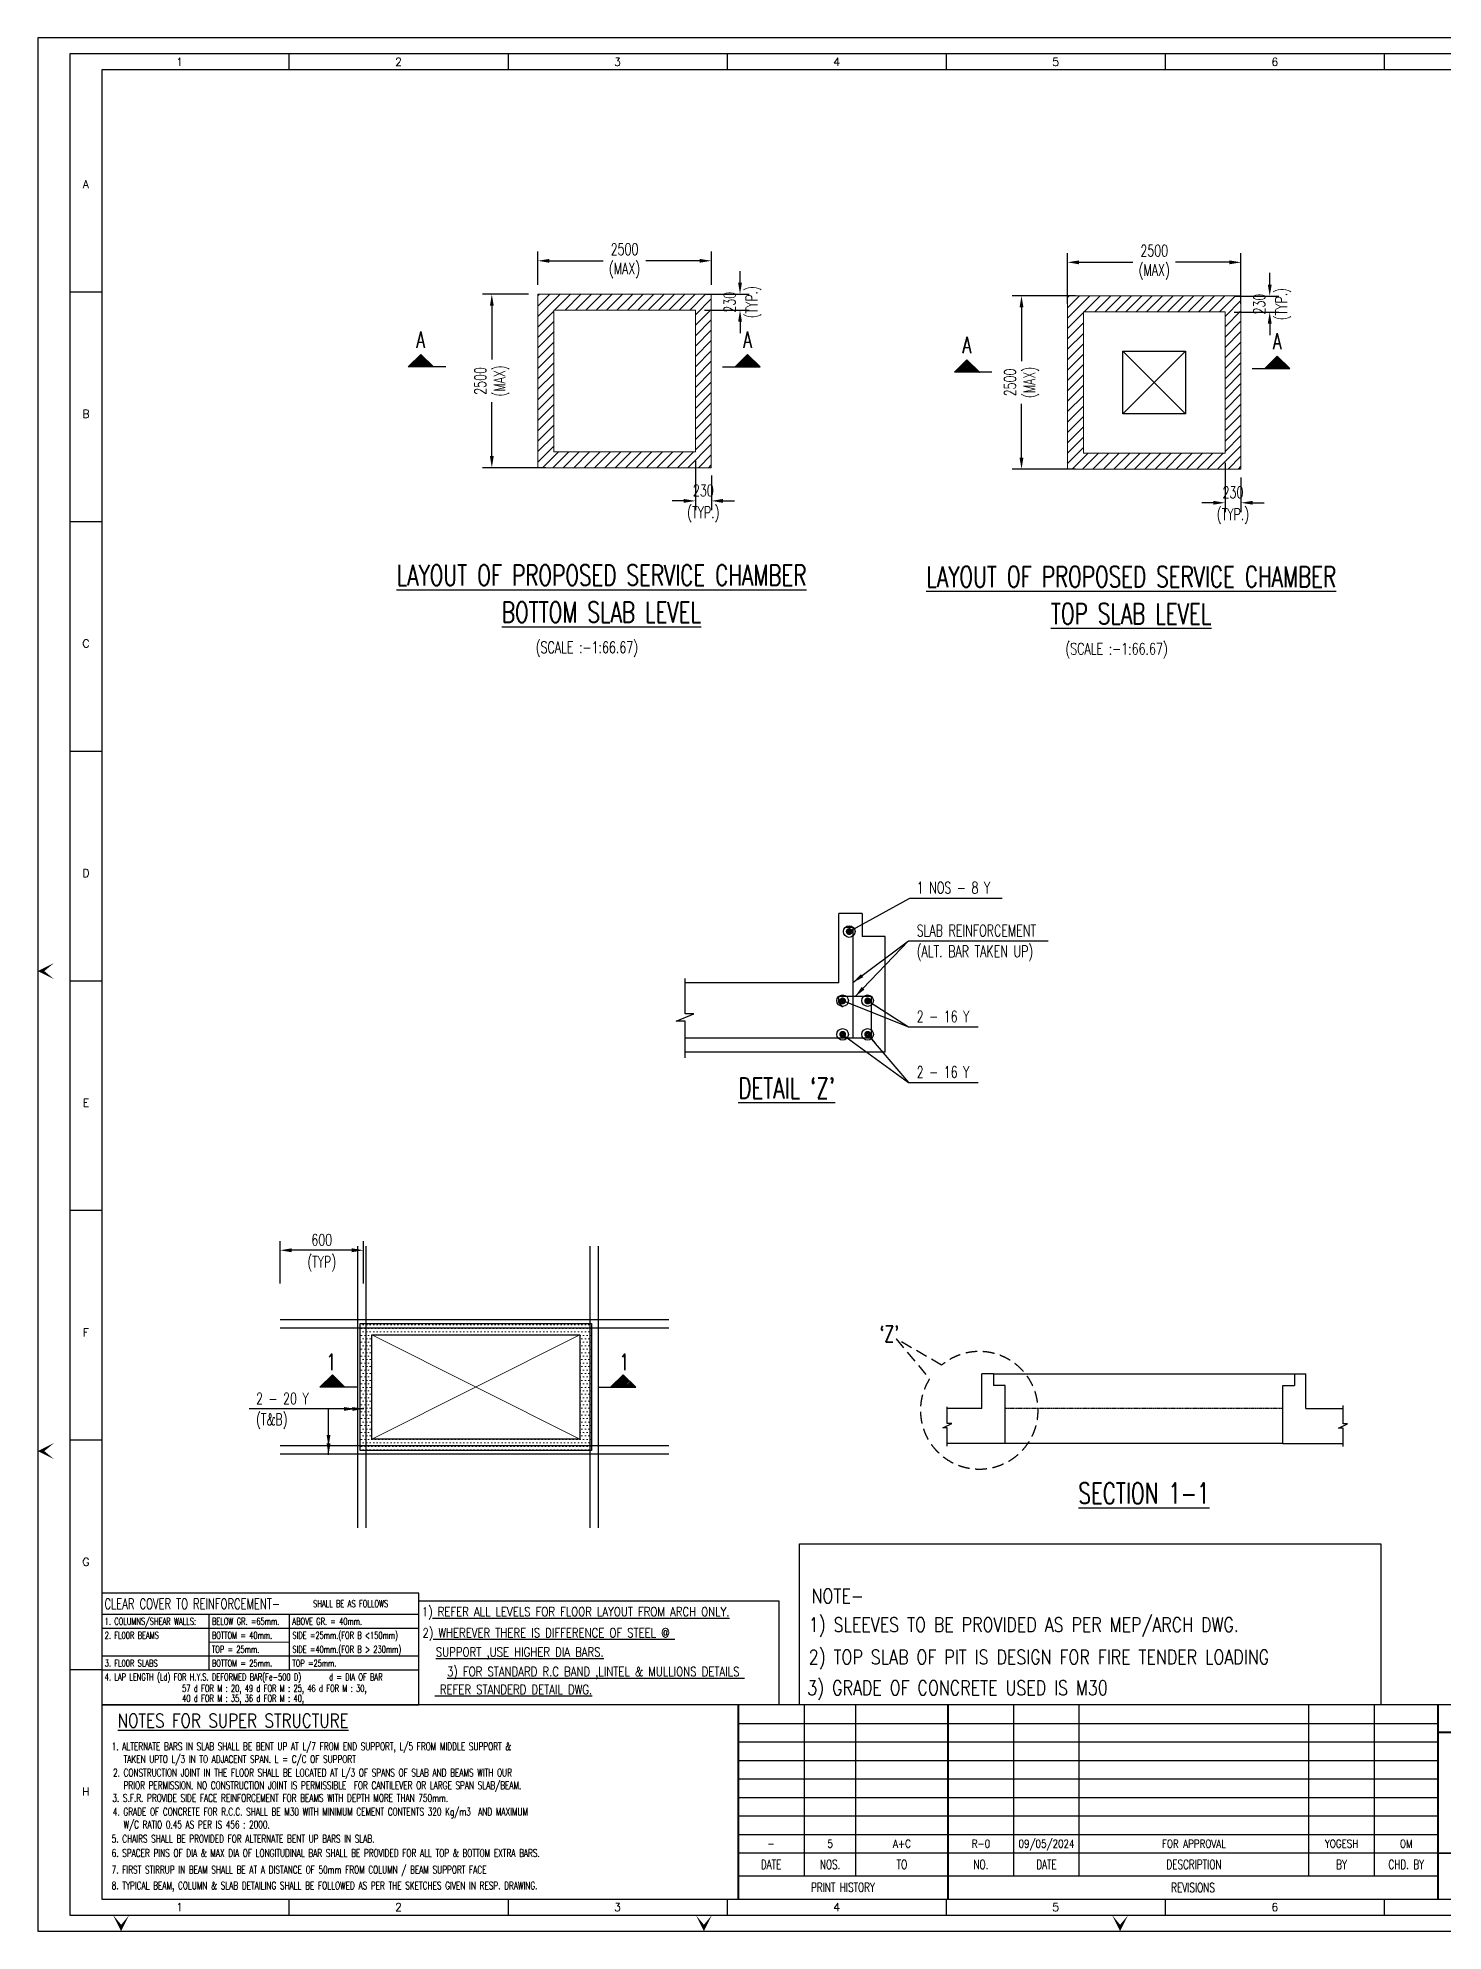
# Model space of a CAD drawing. Header units: millimetres. Extents: x 1549375 to 1746720, y -621670 to -557890.
# Drawn here: x 1646053 to 1676420, y -621670 to -580734 of the extents above; entities that cross this region are included whole.
import ezdxf
from ezdxf.enums import TextEntityAlignment as Align

# ---------------------------------------------------------------- set-up
doc = ezdxf.new("R2010")
doc.units = ezdxf.units.MM
doc.header["$MEASUREMENT"] = 0
doc.header["$PDMODE"] = 35
doc.linetypes.add('HIDDEN', pattern=[0.375, 0.25, -0.125])
for name, color, linetype in [('BEAM OUTTER', 4, 'Continuous'), ('FRAME TABLE', 5, 'Continuous'), ('PNA', 8, 'Continuous'), ('S-CLOUD', 7, 'Continuous'), ('S-CONCRET LINE', 4, 'Continuous'), ('S-DIM-1', 5, 'Continuous'), ('S-HATCH', 253, 'Continuous'), ('S-LINE CUT', 8, 'Continuous'), ('S-NOTES', 4, 'Continuous'), ('S-REINFORCEMENT', 6, 'Continuous'), ('S-SECTION MARK', 1, 'Continuous'), ('S-SLAB NO', 3, 'Continuous'), ('S-TEXT', 2, 'Continuous'), ('S-TEXT-1', 4, 'Continuous'), ('S-TITIL', 6, 'Continuous'), ('TEXT (SHEET)', 4, 'Continuous'), ('TITLE', 6, 'Continuous')]:
    doc.layers.add(name, color=color, linetype=linetype)
doc.layers.add('HATCH', color=8, linetype='Continuous', lineweight=5)
doc.layers.add('TEXT1', color=7, linetype='Continuous', lineweight=15)
doc.styles.add('ROMANS', font='simplex.shx', dxfattribs={"width": 0.7})
doc.dimstyles.new('dim100', dxfattribs={"dimtxt": 250, "dimasz": 250, "dimexe": 200, "dimexo": 200, "dimgap": 100, "dimtad": 1, "dimdec": 0, "dimzin": 0, "dimdsep": 46, "dimtxsty": 'ROMANS', "dimcen": 0, "dimclrd": 5, "dimclre": 5, "dimclrt": 4, "dimadec": 0, "dimazin": 0, "dimtfac": 1, "dimtdec": 0, "dimtix": 1, "dimtofl": 0, "dimtmove": 2, "dimatfit": 3, "dimfxl": 0, "dimtolj": 1, "dimtzin": 0, "dimlwd": -1, "dimlwe": -1, "dimarcsym": 0})
doc.dimstyles.new('dim20', dxfattribs={"dimtxt": 250, "dimasz": 250, "dimexe": 200, "dimexo": 200, "dimgap": 100, "dimtad": 1, "dimdec": 0, "dimlfac": 0.2, "dimzin": 0, "dimdsep": 46, "dimtxsty": 'ROMANS', "dimcen": 0, "dimclrd": 170, "dimclre": 170, "dimclrt": 4, "dimadec": 0, "dimazin": 0, "dimtfac": 1, "dimtdec": 0, "dimtix": 1, "dimtofl": 0, "dimtmove": 2, "dimatfit": 3, "dimfxl": 0, "dimtolj": 1, "dimtzin": 0, "dimlwd": -1, "dimlwe": -1, "dimarcsym": 0})
doc.dimstyles.new('dim25', dxfattribs={"dimtxt": 250, "dimasz": 250, "dimexe": 200, "dimexo": 200, "dimgap": 100, "dimtad": 1, "dimdec": 0, "dimlfac": 0.25, "dimzin": 0, "dimdsep": 46, "dimtxsty": 'ROMANS', "dimcen": 0, "dimclrd": 170, "dimclre": 170, "dimclrt": 4, "dimadec": 0, "dimazin": 0, "dimtfac": 1, "dimtdec": 0, "dimtix": 1, "dimtofl": 0, "dimtmove": 2, "dimatfit": 3, "dimfxl": 0, "dimtolj": 1, "dimtzin": 0, "dimlwd": -1, "dimlwe": -1, "dimarcsym": 0})
doc.dimstyles.new('dim66.67(1.5)', dxfattribs={"dimtxt": 250, "dimasz": 250, "dimexe": 200, "dimexo": 200, "dimgap": 100, "dimtad": 1, "dimdec": 0, "dimlfac": 0.666666, "dimzin": 0, "dimdsep": 46, "dimtxsty": 'ROMANS', "dimcen": 0, "dimclrd": 5, "dimclre": 5, "dimclrt": 4, "dimadec": 0, "dimazin": 0, "dimtfac": 1, "dimtdec": 0, "dimtix": 1, "dimtofl": 0, "dimtmove": 2, "dimatfit": 3, "dimfxl": 0, "dimtolj": 1, "dimtzin": 0, "dimlwd": -1, "dimlwe": -1, "dimarcsym": 0})

# ---------------------------------------------------------------- blocks, each defined once
blk = doc.blocks.new('FOLDER')
at = {"layer": 'PNA'}
for points in [[(-1250, 2500), (0, 0), (0, 1000)], [(1250, 2500), (0, 0), (0, 1000)]]:
    blk.add_solid(points, dxfattribs=at)
blk = doc.blocks.new('SHEET1')
at = {"color": 1}
for p, q in [((762042, -118391), (676135, -118391)), ((697174, -123292), (720414, -123292)), ((697174, -124054), (720337, -124054))]:
    blk.add_line(p, q, dxfattribs=at)
for p, q in [((699374, -124054), (699374, -118391)), ((701079, -124054), (701079, -118391)), ((706304, -124054), (706304, -118391)), ((708467, -124054), (708467, -118391)), ((716058, -124054), (716058, -118391)), ((718236, -124054), (718236, -118391))]:
    blk.add_line(p, q)
at = {"color": 5, "linetype": 'ByBlock', "lineweight": -2}
for p, q in [((697187, -119004), (720337, -119004)), ((697187, -119617), (720337, -119617)), ((697187, -120229), (720337, -120229)), ((697187, -120842), (720337, -120842)), ((697187, -121454), (720337, -121454)), ((697187, -122067), (720337, -122067)), ((697187, -122680), (720337, -122680))]:
    blk.add_line(p, q, dxfattribs=at)
at = {"flags": 128}
blk.add_lwpolyline([(674017, -125881), (763101, -125881), (763101, -63214), (674017, -63214)], close=True, dxfattribs=at)
at = {"color": 1, "const_width": 60.9}
for points in [[(697187, -124807), (697187, -118391)], [(704126, -124807), (704126, -118391)], [(720337, -124821), (720337, -118391)], [(720337, -119302), (737368, -119302)], [(720337, -123298), (737368, -123298)]]:
    blk.add_lwpolyline(points, dxfattribs=at)
at = {"layer": 'PNA'}
for p, q in [((682323, -63743), (682323, -64273)), ((689570, -63743), (689570, -64273)), ((696817, -63743), (696817, -64273)), ((704065, -63743), (704065, -64273)), ((711312, -63743), (711312, -64273)), ((718559, -63743), (718559, -64273)), ((675076, -71620), (676135, -71620)), ((675076, -79220), (676135, -79220)), ((675076, -86820), (676135, -86820)), ((675076, -94421), (676135, -94421)), ((675076, -102021), (676135, -102021)), ((675076, -109621), (676135, -109621)), ((675076, -117221), (676135, -117221)), ((682323, -124822), (682323, -125351)), ((689570, -124822), (689570, -125351)), ((696817, -124822), (696817, -125351)), ((704065, -124822), (704065, -125351)), ((711312, -124822), (711312, -125351)), ((718559, -124822), (718559, -125351))]:
    blk.add_line(p, q, dxfattribs=at)
at = {"layer": 'PNA', "color": 1}
for points in [[(675076, -125351), (762572, -125351), (762572, -63743), (675076, -63743)], [(676135, -124822), (762042, -124822), (762042, -64273), (676135, -64273)]]:
    blk.add_lwpolyline(points, close=True, dxfattribs=at)
at = {"layer": 'PNA', "xscale": 0.2118545526379952, "yscale": 0.2118545526379952, "zscale": 0.2118545526379952, "rotation": 270}
for p in [(674017, -94103), (674017, -109992)]:
    blk.add_blockref('FOLDER', p, dxfattribs=at)
at = {"layer": 'PNA', "xscale": 0.2118545530764889, "yscale": 0.2118545530764889, "zscale": 0.2118545530764889}
for p in [(676771, -125881), (696049, -125881), (709820, -125881)]:
    blk.add_blockref('FOLDER', p, dxfattribs=at)
at = {"layer": 'PNA', "style": 'ROMANS'}
for s, p in [('1', (678700, -64008)), ('2', (685947, -64008)), ('3', (693195, -64008)), ('4', (700442, -64008)), ('5', (707689, -64008)), ('6', (714936, -64008)), ('A', (675605, -68060)), ('B', (675605, -75660)), ('C', (675605, -83260)), ('D', (675605, -90861)), ('E', (675605, -98461)), ('F', (675605, -106061)), ('G', (675605, -113661)), ('H', (675605, -121262)), ('1', (678700, -125086)), ('2', (685947, -125086)), ('3', (693195, -125086)), ('4', (700442, -125086)), ('5', (707689, -125086)), ('6', (714936, -125086))]:
    blk.add_text(s, height=265, dxfattribs=at).set_placement(p, align=Align.MIDDLE)
at = {"layer": 'TEXT (SHEET)', "color": 4, "style": 'ROMANS', "width": 0.7}
for s, height, p in [('DATE', 304.7, (698274, -123673)), ('NOS.', 304.7, (700226, -123673)), ('TO', 304.7, (702602, -123673)), ('NO.', 304.7, (705215, -123673)), ('DATE', 304.7, (707386, -123673)), ('DESCRIPTION', 304.74, (712263, -123673)), ('BY', 304.7, (717147, -123673)), ('CHD. BY', 304.7, (719287, -123673)), ('PRINT HISTORY', 304.74, (700650, -124431)), ('REVISIONS', 304.7, (712231, -124438))]:
    blk.add_text(s, height=height, dxfattribs=at).set_placement(p, align=Align.MIDDLE_CENTER)
blk = doc.blocks.new('A$C382E6A02')
at = {"layer": 'FRAME TABLE'}
for p, q in [((13673, -926), (0, -926)), ((13673, -1526), (0, -1526)), ((13673, -1526), (0, -1526)), ((13673, -2726), (0, -2726)), ((13673, -3326), (0, -3326)), ((13673, -3326), (0, -3326))]:
    blk.add_line(p, q, dxfattribs=at)
at = {"layer": 'FRAME TABLE', "color": 7}
for p, q in [((4626, -3326), (4626, -926)), ((8100, -3326), (8100, -952))]:
    blk.add_line(p, q, dxfattribs=at)
at = {"layer": 'S-NOTES', "linetype": 'Continuous'}
blk.add_lwpolyline([(13673, 0), (0, 0), (0, -4826), (13673, -4826)], close=True, dxfattribs=at)
at = {"layer": 'TEXT1', "color": 5}
blk.add_line((8100, -2126), (4626, -2126), dxfattribs=at)
at = {"layer": 'S-TEXT', "style": 'ROMANS', "width": 0.7}
blk.add_text('CLEAR COVER TO REINFORCEMENT- ', height=450, dxfattribs=at).set_placement((109, -463), align=Align.MIDDLE_LEFT)
at = {"layer": 'S-TEXT-1', "style": 'ROMANS', "width": 0.7}
for s, p in [('SHALL BE AS FOLLOWS', (9112, -463)), ('1. COLUMNS/SHEAR WALLS:', (120, -1226)), ('BELOW GR. =65mm.', (4746, -1226)), ('ABOVE GR. = 40mm.', (8220, -1226)), ('SIDE =25mm.(FOR B <150mm)', (8220, -1826)), ('2. FL00R BEAMS', (120, -1826)), ('TOP = 25mm.', (4746, -2426)), ('BOTTOM = 40mm.', (4746, -1826)), ('SIDE =40mm.(FOR B > 230mm)', (8220, -2426)), ('3. FL00R SLABS', (120, -3026)), ('BOTTOM = 25mm.', (4746, -3026)), ('TOP =25mm.', (8220, -3026)), ('4. LAP LENGTH (Ld) FOR H.Y.S. DEFORMED BAR(Fe-500 D)   d = DIA OF BAR', (120, -3626)), ('57 d FOR M : 20, 49 d FOR M : 25, 46 d FOR M : 30,', (3462, -4117)), ('40 d FOR M : 35, 36 d FOR M : 40,', (3462, -4540))]:
    blk.add_text(s, height=300, dxfattribs=at).set_placement(p, align=Align.MIDDLE_LEFT)
blk = doc.blocks.new('*D94')
at = {"layer": 'Defpoints', "color": 0, "lineweight": 18}
for p in [(1651287, -606948), (1651287, -607865), (1653087, -607865)]:
    blk.add_point(p, dxfattribs=at)
at = {"layer": 'S-DIM-1', "color": 5, "ltscale": 2000}
for p, q in [((1651287, -607665), (1651287, -606748)), ((1652837, -606948), (1651537, -606948)), ((1653087, -607665), (1653087, -606748))]:
    blk.add_line(p, q, dxfattribs=at)
at = {"layer": 'S-DIM-1', "color": 5, "lineweight": 18}
for points in [[(1651537, -606906), (1651537, -606990), (1651287, -606948)], [(1652837, -606990), (1652837, -606906), (1653087, -606948)]]:
    blk.add_solid(points, dxfattribs=at)
at = {"layer": 'S-DIM-1', "color": 4, "lineweight": -2, "char_height": 250, "attachment_point": 5, "style": 'ROMANS'}
for s, insert in [('\\A1;600', (1652187, -606723)), ('(TYP)', (1652187, -607239))]:
    blk.add_mtext(s, dxfattribs=dict(at, insert=insert))
blk = doc.blocks.new('*D97')
at = {"layer": 'Defpoints', "color": 0, "lineweight": 18}
for p in [(1660261, -589682), (1660606, -589997), (1660606, -590746)]:
    blk.add_point(p, dxfattribs=at)
at = {"layer": 'S-DIM-1', "color": 5}
for p, q in [((1660261, -589882), (1660261, -590946)), ((1660606, -590197), (1660606, -590946)), ((1660011, -590746), (1659761, -590746)), ((1660856, -590746), (1661106, -590746))]:
    blk.add_line(p, q, dxfattribs=at)
at = {"layer": 'S-DIM-1', "color": 5, "lineweight": 18}
for points in [[(1660011, -590787), (1660011, -590704), (1660261, -590746)], [(1660856, -590704), (1660856, -590787), (1660606, -590746)]]:
    blk.add_solid(points, dxfattribs=at)
at = {"layer": 'S-DIM-1', "color": 4, "lineweight": 18, "char_height": 250, "attachment_point": 5, "style": 'ROMANS'}
for s, insert in [('\\A1;{230', (1660433, -590521)), ('(TYP.)}', (1660433, -591036))]:
    blk.add_mtext(s, dxfattribs=dict(at, insert=insert))
blk = doc.blocks.new('*D100')
at = {"layer": 'Defpoints', "color": 0, "lineweight": 18}
for p in [(1660606, -585554), (1656856, -586277), (1660606, -586277)]:
    blk.add_point(p, dxfattribs=at)
at = {"layer": 'S-DIM-1', "color": 5}
for p, q in [((1656856, -586077), (1656856, -585354)), ((1660606, -586077), (1660606, -585354)), ((1657106, -585554), (1658268, -585554)), ((1660356, -585554), (1659193, -585554))]:
    blk.add_line(p, q, dxfattribs=at)
at = {"layer": 'S-DIM-1', "color": 5, "lineweight": 18}
for points in [[(1657106, -585513), (1657106, -585596), (1656856, -585554)], [(1660356, -585596), (1660356, -585513), (1660606, -585554)]]:
    blk.add_solid(points, dxfattribs=at)
at = {"layer": 'S-DIM-1', "color": 4, "lineweight": 18, "insert": (1658730, -585554), "char_height": 250, "attachment_point": 5, "style": 'ROMANS'}
blk.add_mtext('\\A1;2500\\P(MAX)', dxfattribs=at)
blk = doc.blocks.new('*D101')
at = {"layer": 'Defpoints', "color": 0, "lineweight": 18}
for p in [(1656856, -586277), (1655862, -590027), (1657230, -590027)]:
    blk.add_point(p, dxfattribs=at)
at = {"layer": 'S-DIM-1', "color": 5}
for p, q in [((1656656, -586277), (1655662, -586277)), ((1655862, -586527), (1655862, -587690)), ((1655862, -589777), (1655862, -588614)), ((1657030, -590027), (1655662, -590027))]:
    blk.add_line(p, q, dxfattribs=at)
at = {"layer": 'S-DIM-1', "color": 5, "lineweight": 18}
for points in [[(1655904, -586527), (1655821, -586527), (1655862, -586277)], [(1655821, -589777), (1655904, -589777), (1655862, -590027)]]:
    blk.add_solid(points, dxfattribs=at)
at = {"layer": 'S-DIM-1', "color": 4, "lineweight": 18, "insert": (1655862, -588152), "char_height": 250, "attachment_point": 5, "rotation": 90, "style": 'ROMANS'}
blk.add_mtext('\\A1;2500\\P(MAX)', dxfattribs=at)
blk = doc.blocks.new('*D121')
at = {"layer": 'Defpoints', "color": 0, "lineweight": 18}
for p in [(1672052, -585587), (1668302, -586685), (1672052, -586685)]:
    blk.add_point(p, dxfattribs=at)
at = {"layer": 'S-DIM-1', "color": 5}
for p, q in [((1668302, -586485), (1668302, -585387)), ((1668552, -585587), (1669714, -585587)), ((1671802, -585587), (1670639, -585587)), ((1672052, -586485), (1672052, -585387))]:
    blk.add_line(p, q, dxfattribs=at)
at = {"layer": 'S-DIM-1', "color": 5, "lineweight": 18}
for points in [[(1668552, -585546), (1668552, -585629), (1668302, -585587)], [(1671802, -585629), (1671802, -585546), (1672052, -585587)]]:
    blk.add_solid(points, dxfattribs=at)
at = {"layer": 'S-DIM-1', "color": 4, "lineweight": 18, "insert": (1670177, -585587), "char_height": 250, "attachment_point": 5, "style": 'ROMANS'}
blk.add_mtext('\\A1;2500\\P(MAX)', dxfattribs=at)
blk = doc.blocks.new('*D122')
at = {"layer": 'Defpoints', "color": 0, "lineweight": 18}
for p in [(1668677, -586310), (1667309, -590060), (1668677, -590060)]:
    blk.add_point(p, dxfattribs=at)
at = {"layer": 'S-DIM-1', "color": 5}
for p, q in [((1668477, -586310), (1667109, -586310)), ((1667309, -586560), (1667309, -587722)), ((1667309, -589810), (1667309, -588648)), ((1668477, -590060), (1667109, -590060))]:
    blk.add_line(p, q, dxfattribs=at)
at = {"layer": 'S-DIM-1', "color": 5, "lineweight": 18}
for points in [[(1667351, -586560), (1667267, -586560), (1667309, -586310)], [(1667267, -589810), (1667351, -589810), (1667309, -590060)]]:
    blk.add_solid(points, dxfattribs=at)
at = {"layer": 'S-DIM-1', "color": 4, "lineweight": 18, "insert": (1667309, -588185), "char_height": 250, "attachment_point": 5, "rotation": 90, "style": 'ROMANS'}
blk.add_mtext('\\A1;2500\\P(MAX)', dxfattribs=at)
blk = doc.blocks.new('*D157')
at = {"layer": 'Defpoints', "color": 0, "lineweight": 18}
for p in [(1660260, -586277), (1661226, -586277), (1660260, -586622)]:
    blk.add_point(p, dxfattribs=at)
at = {"layer": 'S-DIM-1', "color": 5}
for p, q in [((1661226, -586027), (1661226, -585777)), ((1660460, -586277), (1661426, -586277)), ((1660460, -586622), (1661426, -586622)), ((1661226, -586872), (1661226, -587122))]:
    blk.add_line(p, q, dxfattribs=at)
at = {"layer": 'S-DIM-1', "color": 5, "lineweight": 18}
for points in [[(1661185, -586027), (1661268, -586027), (1661226, -586277)], [(1661268, -586872), (1661185, -586872), (1661226, -586622)]]:
    blk.add_solid(points, dxfattribs=at)
at = {"layer": 'S-DIM-1', "color": 4, "lineweight": 18, "char_height": 250, "attachment_point": 5, "rotation": 90, "style": 'ROMANS'}
for s, insert in [('(TYP.)}', (1661517, -586450)), ('\\A1;{230', (1661002, -586450))]:
    blk.add_mtext(s, dxfattribs=dict(at, insert=insert))
blk = doc.blocks.new('*D158')
at = {"layer": 'Defpoints', "color": 0, "lineweight": 18}
for p in [(1671707, -589722), (1672052, -590037), (1672052, -590786)]:
    blk.add_point(p, dxfattribs=at)
at = {"layer": 'S-DIM-1', "color": 5}
for p, q in [((1671707, -589922), (1671707, -590986)), ((1672052, -590237), (1672052, -590986)), ((1671457, -590786), (1671207, -590786)), ((1672302, -590786), (1672552, -590786))]:
    blk.add_line(p, q, dxfattribs=at)
at = {"layer": 'S-DIM-1', "color": 5, "lineweight": 18}
for points in [[(1671457, -590827), (1671457, -590744), (1671707, -590786)], [(1672302, -590744), (1672302, -590827), (1672052, -590786)]]:
    blk.add_solid(points, dxfattribs=at)
at = {"layer": 'S-DIM-1', "color": 4, "lineweight": 18, "char_height": 250, "attachment_point": 5, "style": 'ROMANS'}
for s, insert in [('\\A1;{230', (1671879, -590561)), ('(TYP.)}', (1671879, -591076))]:
    blk.add_mtext(s, dxfattribs=dict(at, insert=insert))
blk = doc.blocks.new('*D159')
at = {"layer": 'Defpoints', "color": 0, "lineweight": 18}
for p in [(1671707, -586317), (1672673, -586317), (1671707, -586662)]:
    blk.add_point(p, dxfattribs=at)
at = {"layer": 'S-DIM-1', "color": 5}
for p, q in [((1672673, -586067), (1672673, -585817)), ((1671907, -586317), (1672873, -586317)), ((1671907, -586662), (1672873, -586662)), ((1672673, -586912), (1672673, -587162))]:
    blk.add_line(p, q, dxfattribs=at)
at = {"layer": 'S-DIM-1', "color": 5, "lineweight": 18}
for points in [[(1672631, -586067), (1672715, -586067), (1672673, -586317)], [(1672715, -586912), (1672631, -586912), (1672673, -586662)]]:
    blk.add_solid(points, dxfattribs=at)
at = {"layer": 'S-DIM-1', "color": 4, "lineweight": 18, "char_height": 250, "attachment_point": 5, "rotation": 90, "style": 'ROMANS'}
for s, insert in [('(TYP.)}', (1672963, -586490)), ('\\A1;{230', (1672448, -586490))]:
    blk.add_mtext(s, dxfattribs=dict(at, insert=insert))

msp = doc.modelspace()

# ---------------------------------------------------------------- hatches: boundary and pattern name
h = msp.add_hatch()
h.set_pattern_fill('ANSI31', color=8, scale=50)
h.set_pattern_definition([(45, (1755935.79, -559074.49), (-112.2532, 112.2532), [])])
h.paths.add_polyline_path([(1656855.5, -586277), (1656855.5, -590027), (1660605.5, -590027), (1660605.5, -586277)])
h.paths.add_polyline_path([(1657200.5, -586622), (1657200.5, -589682), (1660260.5, -589682), (1660260.5, -586622)], flags=16)
edge = h.paths.add_edge_path(flags=0)
edge.add_arc((1659105.5, -587777), 58.2, 0, 360)
edge = h.paths.add_edge_path(flags=0)
edge.add_arc((1659105.5, -587777), 54.3, 0, 360)
h = msp.add_hatch()
h.set_pattern_fill('ANSI31', color=8, scale=50)
h.set_pattern_definition([(45, (1767382.25, -559107.49), (-112.2532, 112.2532), [])])
h.paths.add_polyline_path([(1668302, -586310), (1668302, -590060), (1672052, -590060), (1672052, -586310)])
h.paths.add_polyline_path([(1668647, -586655), (1668647, -589715), (1671707, -589715), (1671707, -586655)], flags=16)
edge = h.paths.add_edge_path(flags=0)
edge.add_arc((1670552, -587810), 58.2, 0, 360)
edge = h.paths.add_edge_path(flags=0)
edge.add_arc((1670552, -587810), 54.3, 0, 360)
at = {"layer": 'HATCH'}
h = msp.add_hatch(dxfattribs=at)
h.set_pattern_fill('DOTS', color=256, scale=1200, style=0)
h.set_pattern_definition([(0, (127021.625, -1888), (37.5, 75), [0, -75])])
h.paths.add_polyline_path([(1653017, -611280.1), (1653017, -608530.1), (1658017, -608530.1), (1658017, -611280.1)])
h.paths.add_polyline_path([(1653267, -611030.1), (1653267, -608780.1), (1657767, -608780.1), (1657767, -611030.1)], flags=16)
at = {"layer": 'S-SECTION MARK'}
h = msp.add_hatch(dxfattribs=at)
h.set_pattern_fill('ANSI31', color=256, scale=172.406964, angle=360, style=0)
h.set_pattern_definition([(45, (1579730.878, -589870.46), (-15.2387667, 15.2387667), [])])
h.paths.add_polyline_path([(1654328, -587580.6), (1654056.2, -587847.7), (1654599.9, -587847.7)])
h = msp.add_hatch(dxfattribs=at)
h.set_pattern_fill('ANSI31', color=256, scale=172.406964, angle=180, style=0)
h.set_pattern_definition([(135, (1735986.68, -589870.46), (15.2387667, 15.2387667), [])])
h.paths.add_polyline_path([(1661389.5, -587580.6), (1661661.4, -587847.7), (1661117.7, -587847.7)])
h = msp.add_hatch(dxfattribs=at)
h.set_pattern_fill('ANSI31', color=256, scale=172.406964, angle=360, style=0)
h.set_pattern_definition([(45, (1591532.34, -589985.714), (-15.2387667, 15.2387667), [])])
h.paths.add_polyline_path([(1666129.5, -587695.8), (1665857.6, -587963), (1666401.3, -587963)])
h = msp.add_hatch(dxfattribs=at)
h.set_pattern_fill('ANSI31', color=256, scale=172.406964, angle=180, style=0)
h.set_pattern_definition([(135, (1747433.145, -589903.46), (15.2387667, 15.2387667), [])])
h.paths.add_polyline_path([(1672836, -587613.6), (1673107.9, -587880.7), (1672564.1, -587880.7)])
h = msp.add_hatch(dxfattribs=at)
h.set_pattern_fill('ANSI31', color=256, scale=172.406964, angle=360, style=0)
h.set_pattern_definition([(45, (1575583.431, -627250.58), (-15.2387667, 15.2387667), [])])
h.paths.add_polyline_path([(1652416.5, -609638), (1652144.6, -609905.1), (1652688.4, -609905.1)])
h = msp.add_hatch(dxfattribs=at)
h.set_pattern_fill('ANSI31', color=256, scale=172.406964, angle=360, style=0)
h.set_pattern_definition([(45, (1576294.836, -627250.58), (-15.2387667, 15.2387667), [])])
h.paths.add_polyline_path([(1658701.1, -609638), (1658973, -609905.1), (1658429.3, -609905.1)])

# ---------------------------------------------------------------- linework, layer by layer
at = {"layer": 'BEAM OUTTER', "color": 8}
for p, q in [((1666705, -609622.5), (1673205, -609622.5)), ((1672955, -611122.5), (1666955, -611122.5))]:
    msp.add_line(p, q, dxfattribs=at)
at = {"layer": 'BEAM OUTTER', "color": 9, "linetype": 'HIDDEN'}
msp.add_line((1672955, -610372.5), (1666955, -610372.5), dxfattribs=at)
at = {"layer": 'BEAM OUTTER', "color": 8, "elevation": 147267}
msp.add_lwpolyline([(1669502, -587510), (1670852, -587510), (1670852, -588860), (1669502, -588860)], close=True, dxfattribs=at)
for points in [[(1670852, -587510), (1669502, -588860)], [(1669502, -587510), (1670852, -588860)]]:
    msp.add_lwpolyline(points, dxfattribs=at)
at = {"layer": 'BEAM OUTTER', "color": 5}
for points in [[(1658017, -608530.1), (1658017, -611280.1), (1653017, -611280.1), (1653017, -608530.1)], [(1657767, -608780.1), (1657767, -611030.1), (1653267, -611030.1), (1653267, -608780.1)]]:
    msp.add_lwpolyline(points, close=True, dxfattribs=at)
at = {"layer": 'HATCH'}
for p, q in [((1653267, -608780.1), (1657767, -611030.1)), ((1657767, -608780.1), (1653267, -611030.1))]:
    msp.add_line(p, q, dxfattribs=at)
at = {"layer": 'S-CLOUD', "linetype": 'HIDDEN', "ltscale": 1000}
msp.add_lwpolyline([(1665320.5, -609731.2, 12.6713059), (1665583.3, -609431.3), (1664601.3, -608863.5), (1665320.5, -609731.2)], format="xyb", dxfattribs=at)
at = {"layer": 'S-CONCRET LINE'}
for p, q in [((1663861.9, -599663.6), (1663361.9, -599663.6)), ((1663361.9, -601163.6), (1663361.9, -599663.6)), ((1663861.9, -599663.6), (1663861.9, -600163.6)), ((1664361.9, -600163.6), (1663861.9, -600163.6)), ((1664361.9, -602663.6), (1664361.9, -600163.6)), ((1663361.9, -601163.6), (1660037.4, -601163.6)), ((1664361.9, -602663.6), (1660037.4, -602663.6)), ((1666705, -609622.5), (1666455, -609622.5)), ((1666455, -610372.5), (1666455, -609622.5)), ((1666705, -609622.5), (1666705, -609872.5)), ((1666955, -609872.5), (1666705, -609872.5)), ((1666955, -611122.5), (1666955, -609872.5)), ((1672955, -609872.5), (1673205, -609872.5)), ((1672955, -611122.5), (1672955, -609872.5)), ((1673205, -609622.5), (1673455, -609622.5)), ((1673205, -609622.5), (1673205, -609872.5)), ((1673455, -610372.5), (1673455, -609622.5)), ((1666455, -610372.5), (1665703.5, -610372.5)), ((1673455, -610372.5), (1674258.8, -610372.5)), ((1666955, -611122.5), (1665703.5, -611122.5)), ((1672955, -611122.5), (1674258.8, -611122.5))]:
    msp.add_line(p, q, dxfattribs=at)
at = {"layer": 'S-DIM-1'}
for points in [[(1662512.5, -613293), (1675075.5, -613293), (1675075.5, -616777.3), (1662512.5, -616777.3)], [(1654284.6, -614525.2), (1662062.8, -614525.2), (1662062.8, -616777.3), (1654284.6, -616777.3)]]:
    msp.add_lwpolyline(points, close=True, dxfattribs=at)
at = {"layer": 'S-HATCH', "color": 4, "lineweight": 18}
for points in [[(1656855.5, -586277), (1660605.5, -586277), (1660605.5, -590027), (1656855.5, -590027)], [(1668302, -586310), (1672052, -586310), (1672052, -590060), (1668302, -590060)], [(1657200.5, -586622), (1660260.5, -586622), (1660260.5, -589682), (1657200.5, -589682)], [(1668647, -586655), (1671707, -586655), (1671707, -589715), (1668647, -589715)]]:
    msp.add_lwpolyline(points, close=True, dxfattribs=at)
at = {"layer": 'S-LINE CUT'}
for points in [[(1660037.4, -602785.4), (1660037.4, -601993.5), (1659844.2, -601993.5), (1660230.6, -601833.8), (1660037.4, -601833.8), (1660037.4, -601074.8)], [(1665703.5, -611186.4), (1665703.5, -610790.4), (1665606.9, -610790.4), (1665800.1, -610693.6), (1665703.5, -610693.6), (1665703.5, -610331.1)], [(1674258.8, -611191.9), (1674258.8, -610795.9), (1674162.2, -610795.9), (1674355.3, -610699.1), (1674258.8, -610699.1), (1674258.8, -610307.7)]]:
    msp.add_lwpolyline(points, dxfattribs=at)
at = {"layer": 'S-REINFORCEMENT', "color": 5}
for p, q in [((1652957.5, -606859.1), (1652957.5, -612951.1)), ((1653137.5, -606859.1), (1653137.5, -612951.1)), ((1657980.1, -606859.1), (1657980.1, -612951.1)), ((1658160.1, -606859.1), (1658160.1, -612951.1)), ((1659688, -608454.6), (1651287, -608454.6)), ((1659688, -608634.6), (1651287, -608634.6)), ((1659688, -611177), (1651287, -611177)), ((1659688, -611357), (1651287, -611357))]:
    msp.add_line(p, q, dxfattribs=at)
for points in [[(1663496.3, -599963.6), (1663663.9, -599963.6), (1663663.9, -602360), (1660037.4, -602360)], [(1663446.3, -601694.4), (1663361.9, -601583.9), (1663361.9, -601457), (1664061.9, -601457), (1664061.9, -602360), (1660037.4, -602360)]]:
    msp.add_lwpolyline(points, dxfattribs=at)
at = {"layer": 'S-REINFORCEMENT', "color": 5, "const_width": 67.8}
for points in [[(1663626.7, -600057, 1), (1663545.4, -600057, 1)], [(1663483.5, -601557, 1), (1663402.3, -601557, 1)], [(1664024.7, -601557, 1), (1663943.4, -601557, 1)], [(1663483.5, -602279.6, 1), (1663402.3, -602279.6, 1)], [(1664024.7, -602279.6, 1), (1663943.4, -602279.6, 1)]]:
    msp.add_lwpolyline(points, format="xyb", close=True, dxfattribs=at)
at = {"layer": 'S-SECTION MARK'}
for p, q in [((1654328, -587580.6), (1654056.2, -587847.7)), ((1654328, -587580.6), (1654600, -587847.7)), ((1661389.5, -587580.6), (1661117.6, -587847.7)), ((1661389.5, -587580.6), (1661661.4, -587847.7)), ((1666129.5, -587695.8, 5.5), (1665857.6, -587963, 5.5)), ((1666129.5, -587695.8, 5.5), (1666401.5, -587963, 5.5)), ((1672836, -587613.6), (1672564, -587880.7)), ((1672836, -587613.6), (1673107.9, -587880.7)), ((1654869, -587847.7), (1654056.2, -587847.7)), ((1660848.5, -587847.7), (1661661.4, -587847.7)), ((1666670.5, -587963, 5.5), (1665857.6, -587963, 5.5)), ((1672295, -587880.7), (1673107.9, -587880.7)), ((1652416.5, -609638), (1652144.6, -609905.1)), ((1652957.5, -609905.1), (1652144.6, -609905.1)), ((1652688.4, -609905.1), (1652416.5, -609638)), ((1658160.1, -609905.1), (1658973, -609905.1)), ((1658429.3, -609905.1), (1658701.1, -609638)), ((1658701.1, -609638), (1658973, -609905.1))]:
    msp.add_line(p, q, dxfattribs=at)

# ---------------------------------------------------------------- block references
at = {"xscale": 0.6532188394183241, "yscale": 0.6532188394183241, "zscale": 0.6532188394183241}
msp.add_blockref('SHEET1', (1205772.2, -539441.7), dxfattribs=at)
at = {"layer": 'S-SLAB NO', "color": 1, "xscale": 0.5008598148995254, "yscale": 0.5008598148995254, "zscale": 0.5008598148995254}
msp.add_blockref('A$C382E6A02', (1647436.4, -614360.1), dxfattribs=at)

# ---------------------------------------------------------------- texts
at = {"layer": 'S-SECTION MARK', "style": 'ROMANS', "width": 0.7}
for rotation, p in [(359.185, (1654327.3, -587259.1, 100164.1)), (0.815, (1661390.2, -587259.1, 100164.1)), (359.185, (1666128.8, -587374.3, 100169.6)), (0.815, (1672836.7, -587292.1, 100164.1))]:
    msp.add_text('A', height=350, rotation=rotation, dxfattribs=at).set_placement(p, align=Align.MIDDLE)
for s, p in [("`Z'", (1664453.6, -608759.1)), ('1', (1652392.5, -609365.4)), ('1', (1658725.1, -609365.4))]:
    msp.add_text(s, height=350, dxfattribs=at).set_placement(p, align=Align.MIDDLE)
at = {"layer": 'S-TEXT', "style": 'ROMANS'}
for s, height, width, p in [('(SCALE :-1:66.67)', 250, 0.7, (1657916.6, -593910.1)), ('(SCALE :-1:66.67)', 250, 0.7, (1669363, -593943.1)), ('5', 172.9, 0.8, (1663173.3, -619778.4)), ('A+C', 172.94, 0.8, (1664725.3, -619778.4)), ('R-0', 172.94, 0.8, (1666431.9, -619778.4)), ('09/05/2024', 172.94, 0.8, (1667849.8, -619778.4)), ('FOR APPROVAL', 172.94, 0.8, (1671035.7, -619778.4)), ('YOGESH', 172.94, 0.8, (1674226.3, -619778.4)), ('OM', 172.94, 0.8, (1675623.7, -619778.4)), ('-', 172.9, 0.8, (1661898.1, -619778.4))]:
    msp.add_text(s, height=height, dxfattribs=dict(at, width=width)).set_placement(p, align=Align.MIDDLE_CENTER)
at = {"layer": 'S-TEXT-1', "style": 'ROMANS', "width": 0.7}
for s, p in [('1 NOS - 8 Y', (1665042.7, -599109.2)), ('SLAB REINFORCEMENT', (1665042.7, -600035.5)), ('(ALT. BAR TAKEN UP)', (1665042.7, -600485.5)), ('2 - 16 Y', (1665042.7, -601893.6)), ('2 - 16 Y', (1665042.7, -603094.8)), ('2 - 20 Y', (1650765.3, -610153.5)), ('(T&B)', (1650765.3, -610603.5))]:
    msp.add_text(s, height=250, dxfattribs=at).set_placement(p, align=Align.MIDDLE_LEFT)
at = {"layer": 'S-TEXT-1', "linetype": 'Continuous', "style": 'ROMANS', "width": 0.7}
for s, height, p in [('1. ALTERNATE BARS IN SLAB SHALL BE BENT UP AT L/7 FROM END SUPPORT, L/5 FROM MIDDLE SUPPORT &', 165.335, (1647647.8, -617675.2)), ('TAKEN UPTO L/3 IN TO ADJACENT SPAN. L = C/C OF SUPPORT', 165.335, (1647904.3, -617951.2)), ('2. CONSTRUCTION JOINT IN THE FLOOR SHALL BE LOCATED AT L/3 OF SPANS OF SLAB AND BEAMS WITH OUR', 165.335, (1647676.3, -618242.3)), ('PRIOR PERMISSION. NO CONSTRUCTION JOINT IS PERMISSIBLE  FOR CANTILEVER OR LARGE SPAN SLAB/BEAM.', 165.335, (1647904.3, -618518.3)), ('3. S.F.R. PROVIDE SIDE FACE REINFORCEMENT FOR BEAMS WITH DEPTH MORE THAN 750mm.', 165.335, (1647662.6, -618789.7)), ('4. GRADE OF CONCRETE FOR R.C.C. SHALL BE M30 WITH MINIMUM CEMENT CONTENTS 320 Kg/m3  AND MAXIMUM ', 165.335, (1647672.1, -619088.8)), ('W/C RATIO 0.45 AS PER IS 456 : 2000.', 165.335, (1647904.3, -619364.8)), ('5. CHAIRS SHALL BE PROVIDED FOR ALTERNATE BENT UP BARS IN SLAB.', 165.335, (1647647.8, -619673.1)), ('6. SPACER PINS OF DIA & MAX DIA OF LONGITUDINAL BAR SHALL BE PROVIDED FOR ALL TOP & BOTTOM EXTRA BARS.', 165.3354, (1647647.8, -619981.4)), ('7. FIRST STIRRUP IN BEAM SHALL BE AT A DISTANCE OF 50mm FROM COLUMN / BEAM SUPPORT FACE', 165.335, (1647647.8, -620342)), ('8. TYPICAL BEAM, COLUMN & SLAB DETAILING SHALL BE FOLLOWED AS PER THE SKETCHES GIVEN IN RESP. DRAWING.', 165.3354, (1647647.8, -620683.3))]:
    msp.add_text(s, height=height, dxfattribs=at).set_placement(p, align=Align.MIDDLE_LEFT)
at = {"layer": 'S-TITIL', "style": 'ROMANS', "width": 0.7}
for s, p in [('%%ULAYOUT OF PROPOSED SERVICE CHAMBER', (1658231.7, -592352.5, 5.5)), ('%%ULAYOUT OF PROPOSED SERVICE CHAMBER', (1669678.2, -592385.5, 5.5)), ('%%UBOTTOM SLAB LEVEL', (1658231.7, -593152.5, 5.5)), ('%%UTOP SLAB LEVEL', (1669678.2, -593185.5, 5.5))]:
    msp.add_text(s, height=450, dxfattribs=at).set_placement(p, align=Align.MIDDLE_CENTER)
for s, p in [("%%UDETAIL `Z'", (1662234.4, -603441.3)), ('%%USECTION 1-1', (1669955, -612201.9))]:
    msp.add_text(s, height=450, dxfattribs=at).set_placement(p, align=Align.MIDDLE)
at = {"layer": 'S-TITIL', "style": 'ROMANS', "width": 0.8}
msp.add_text('%%UNOTES FOR SUPER STRUCTURE', height=297.609, dxfattribs=at).set_placement((1647777.1, -617116.8), align=Align.MIDDLE_LEFT)
at = {"layer": 'TITLE', "color": 2, "style": 'ROMANS', "width": 0.8}
for s, height, p in [('NOTE-', 313.04, (1662771.6, -614422.3)), ('1)%%U REFER ALL LEVELS FOR FLOOR LAYOUT FROM ARCH ONLY.', 200.344, (1654349.5, -614762.1)), ('1) SLEEVES TO BE PROVIDED AS PER MEP/ARCH DWG.', 313.037, (1662710, -615042)), ('2)%%u WHEREVER THERE IS DIFFERENCE OF STEEL @ ', 200.344, (1654364.3, -615218.7)), ('   %%USUPPORT ,USE HIGHER DIA BARS.', 200.344, (1654323.9, -615633.8)), ('2) TOP SLAB OF PIT IS DESIGN FOR FIRE TENDER LOADING', 313.037, (1662710, -615743.5)), ('%%U REFER STANDERD DETAIL DWG.', 200.344, (1654630.7, -616445)), ('3) GRADE OF CONCRETE USED IS M30 ', 313.037, (1662678.5, -616408))]:
    msp.add_text(s, height=height, dxfattribs=at).set_placement(p, align=Align.MIDDLE_LEFT)
msp.add_text('%%U3) FOR STANDARD R.C BAND ,LINTEL & MULLIONS DETAILS ', height=200.344, dxfattribs=at).set_placement((1658109.5, -616057.5), align=Align.MIDDLE_CENTER)

# ---------------------------------------------------------------- dimensions: what is measured, and where the dimension line sits
at = {"layer": 'S-DIM-1', "lineweight": 18}
for base, p1, p2, picture, middle in [((1660605.5, -585554.3, 5.5), (1656855.5, -586277), (1660605.5, -586277), '*D100', (1658730.5, -585554.3, 5.5)), ((1672052, -585587.3, 5.5), (1668302, -586685), (1672052, -586685), '*D121', (1670177, -585587.3, 5.5))]:
    dim = msp.add_linear_dim(base=base, p1=p1, p2=p2, text='<>\\P(MAX)', dimstyle='dim66.67(1.5)', dxfattribs=at)
    dim.commit()
    dim.dimension.update_dxf_attribs({"geometry": picture, "text_midpoint": middle, "dimtype": 160})
for base, p1, p2, picture, middle in [((1661226.5, -586277), (1660260.5, -586622), (1660260.5, -586277), '*D157', (1661226.5, -586449.5)), ((1672673, -586317), (1671707, -586662), (1671707, -586317), '*D159', (1672673, -586489.5))]:
    dim = msp.add_linear_dim(base=base, p1=p1, p2=p2, angle=90, text='{<>\\X(TYP.)}', dimstyle='dim66.67(1.5)', override={"dimtxsty": 'ROMANS'}, dxfattribs=at)
    dim.commit()
    dim.dimension.update_dxf_attribs({"geometry": picture, "text_midpoint": middle})
for base, p1, p2, picture, middle in [((1655862.5, -590027, 5.5), (1656855.5, -586277), (1657230.5, -590027), '*D101', (1655862.5, -588152, 5.5)), ((1667308.9, -590060, 5.5), (1668677, -586310), (1668677, -590060), '*D122', (1667308.9, -588185, 5.5))]:
    dim = msp.add_linear_dim(base=base, p1=p1, p2=p2, angle=90, text='<>\\P(MAX)', dimstyle='dim66.67(1.5)', dxfattribs=at)
    dim.commit()
    dim.dimension.update_dxf_attribs({"geometry": picture, "text_midpoint": middle, "dimtype": 160})
for base, p1, p2, picture, middle in [((1660605.5, -590745.6), (1660260.5, -589682), (1660605.5, -589997), '*D97', (1660433, -590745.6)), ((1672052, -590785.6), (1671707, -589722), (1672052, -590037), '*D158', (1671879.5, -590785.6))]:
    dim = msp.add_linear_dim(base=base, p1=p1, p2=p2, text='{<>\\X(TYP.)}', dimstyle='dim66.67(1.5)', override={"dimtxsty": 'ROMANS'}, dxfattribs=at)
    dim.commit()
    dim.dimension.update_dxf_attribs({"geometry": picture, "text_midpoint": middle})
at = {"layer": 'S-DIM-1', "lineweight": -2, "ltscale": 2000}
dim = msp.add_linear_dim(base=(1651287.3, -606948.1), p1=(1653087.3, -607865.4), p2=(1651287.3, -607865.4), text='600\\X(TYP)', dimstyle='dim100', override={"dimtxt": 250, "dimasz": 250}, dxfattribs=at)
dim.commit()
dim.dimension.update_dxf_attribs({"geometry": '*D94', "text_midpoint": (1652187.3, -606948.1)})

# ---------------------------------------------------------------- leaders
for points in [[(1663984.1, -601551.2), (1664864.6, -602118.6)], [(1663984.1, -602279.6), (1664864.6, -603319.8)]]:
    msp.add_leader(points, dimstyle='dim20', override={"dimasz": 250, "dimtad": 0, "dimldrblk": 'DotBlank'})
at = {"layer": 'S-DIM-1', "linetype": 'ByBlock', "lineweight": -2, "ltscale": 20}
msp.add_leader([(1663586, -600057), (1664892.7, -599334.2), (1666887.7, -599334.2)], dimstyle='dim25', override={"dimasz": 250, "dimgap": 100, "dimtad": 0, "dimldrblk": 'DotBlank'}, dxfattribs=at)
at = {"layer": 'S-DIM-1'}
for points, override in [([(1663663.9, -601161.8), (1664864.6, -600260.5), (1667885.5, -600260.5)], {"dimasz": 250, "dimgap": 100, "dimtad": 0}), ([(1663711.9, -601463.6), (1664864.6, -600260.5), (1667885.5, -600260.5)], {"dimasz": 250, "dimgap": 100, "dimtad": 0}), ([(1663442.9, -601551.2), (1664864.6, -602118.6), (1666375.4, -602118.6)], {"dimasz": 250, "dimtad": 0, "dimldrblk": 'DotBlank'}), ([(1663442.9, -602279.6), (1664864.6, -603319.8), (1666375.4, -603319.8)], {"dimasz": 250, "dimtad": 0, "dimldrblk": 'DotBlank'}), ([(1653096.4, -610378.5), (1650615.3, -610378.5)], {"dimtad": 0}), ([(1652916.4, -610378.5), (1652333.6, -610378.5)], {"dimtad": 0}), ([(1652333.6, -611374), (1652333.6, -610378.5)], {"dimtad": 0}), ([(1652333.6, -611194), (1652333.6, -610378.5)], {"dimtad": 0})]:
    msp.add_leader(points, dimstyle='dim20', override=override, dxfattribs=at)

doc.saveas('drawing.dxf')
